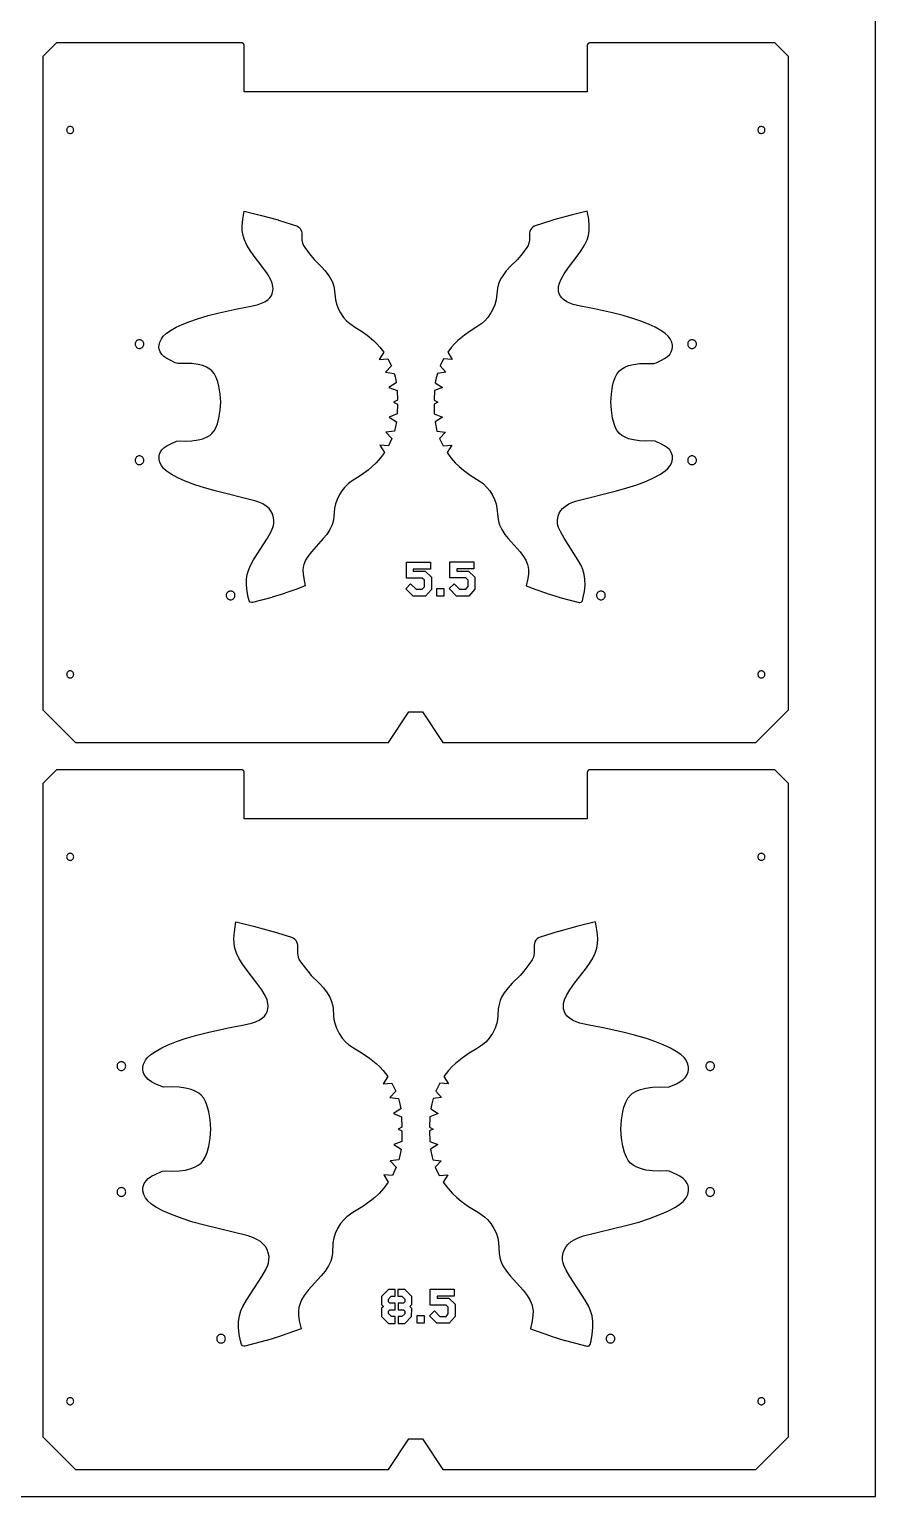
# Model space of a CAD drawing. Header units: millimetres. Extents: x 0 to 600, y 50 to 2725.
# Drawn here: x 289 to 600, y 50 to 589 of the extents above; entities that cross this region are included whole.
import ezdxf

# ---------------------------------------------------------------- set-up
doc = ezdxf.new("R2010")
doc.units = ezdxf.units.MM
doc.layers.add('0.0mm', color=7, linetype='Continuous')

msp = doc.modelspace()

# ---------------------------------------------------------------- linework, layer by layer
at = {"layer": '0.0mm'}
for points in [[(0, 50), (600, 50), (600, 900), (0, 900), (0, 50)], [(294, 341.81), (294, 339.03), (306, 327.03), (421, 327.03), (428.5, 338.28), (433.5, 338.28), (441, 327.03), (556, 327.03), (568, 339.03), (568, 465.08), (568, 579.05), (563, 584.05), (495, 584.05), (494.97, 584.05), (494.95, 584.05), (494.92, 584.05), (494.9, 584.05), (494.87, 584.05), (494.85, 584.04), (494.83, 584.04), (494.8, 584.03), (494.78, 584.03), (494.75, 584.02), (494.73, 584.02), (494.71, 584.01), (494.68, 584), (494.66, 583.99), (494.64, 583.99), (494.61, 583.98), (494.59, 583.97), (494.57, 583.96), (494.55, 583.95), (494.53, 583.94), (494.51, 583.92), (494.48, 583.91), (494.46, 583.9), (494.44, 583.89), (494.42, 583.87), (494.4, 583.86), (494.38, 583.84), (494.36, 583.83), (494.34, 583.81), (494.33, 583.79), (494.31, 583.78), (494.29, 583.76), (494.27, 583.74), (494.26, 583.72), (494.24, 583.71), (494.22, 583.69), (494.21, 583.67), (494.19, 583.65), (494.18, 583.63), (494.17, 583.61), (494.15, 583.59), (494.14, 583.57), (494.13, 583.55), (494.12, 583.52), (494.1, 583.5), (494.09, 583.48), (494.08, 583.46), (494.07, 583.44), (494.06, 583.41), (494.06, 583.39), (494.05, 583.37), (494.04, 583.34), (494.03, 583.32), (494.03, 583.3), (494.02, 583.27), (494.02, 583.25), (494.01, 583.23), (494.01, 583.2), (494.01, 583.18), (494, 583.15), (494, 583.13), (494, 583.1), (494, 583.08), (494, 583.05), (494, 566.05), (368, 566.05), (368, 583.05), (368, 583.08), (368, 583.1), (368, 583.13), (368, 583.15), (367.99, 583.18), (367.99, 583.2), (367.99, 583.23), (367.98, 583.25), (367.98, 583.27), (367.97, 583.3), (367.97, 583.32), (367.96, 583.34), (367.95, 583.37), (367.94, 583.39), (367.93, 583.41), (367.93, 583.44), (367.92, 583.46), (367.91, 583.48), (367.9, 583.5), (367.88, 583.53), (367.87, 583.55), (367.86, 583.57), (367.85, 583.59), (367.83, 583.61), (367.82, 583.63), (367.81, 583.65), (367.79, 583.67), (367.78, 583.69), (367.76, 583.71), (367.74, 583.73), (367.73, 583.74), (367.71, 583.76), (367.69, 583.78), (367.67, 583.8), (367.65, 583.81), (367.64, 583.83), (367.62, 583.84), (367.6, 583.86), (367.58, 583.87), (367.56, 583.89), (367.54, 583.9), (367.52, 583.91), (367.49, 583.92), (367.47, 583.94), (367.45, 583.95), (367.43, 583.96), (367.41, 583.97), (367.38, 583.98), (367.36, 583.99), (367.34, 584), (367.32, 584), (367.29, 584.01), (367.27, 584.02), (367.25, 584.02), (367.22, 584.03), (367.2, 584.03), (367.17, 584.04), (367.15, 584.04), (367.13, 584.05), (367.1, 584.05), (367.08, 584.05), (367.05, 584.05), (367.03, 584.05), (299, 584.05), (294, 579.05), (294, 355.39), (294, 346.68), (294, 341.81)], [(305.3, 552.08), (305.28, 552.31), (305.22, 552.53), (305.13, 552.73), (305, 552.92), (304.84, 553.08), (304.65, 553.21), (304.44, 553.3), (304.23, 553.36), (304, 553.38), (303.77, 553.36), (303.56, 553.3), (303.35, 553.21), (303.16, 553.08), (303, 552.92), (302.87, 552.73), (302.78, 552.53), (302.72, 552.31), (302.7, 552.08), (302.72, 551.86), (302.78, 551.64), (302.87, 551.43), (303, 551.25), (303.16, 551.09), (303.35, 550.96), (303.56, 550.86), (303.77, 550.8), (304, 550.78), (304.23, 550.8), (304.44, 550.86), (304.65, 550.96), (304.84, 551.09), (305, 551.25), (305.13, 551.43), (305.22, 551.64), (305.28, 551.86), (305.3, 552.08)], [(559.3, 552.08), (559.28, 552.31), (559.22, 552.53), (559.13, 552.73), (559, 552.92), (558.84, 553.08), (558.65, 553.21), (558.44, 553.3), (558.23, 553.36), (558, 553.38), (557.77, 553.36), (557.56, 553.3), (557.35, 553.21), (557.16, 553.08), (557, 552.92), (556.87, 552.73), (556.78, 552.53), (556.72, 552.31), (556.7, 552.08), (556.72, 551.86), (556.78, 551.64), (556.87, 551.43), (557, 551.25), (557.16, 551.09), (557.35, 550.96), (557.56, 550.86), (557.77, 550.8), (558, 550.78), (558.23, 550.8), (558.44, 550.86), (558.65, 550.96), (558.84, 551.09), (559, 551.25), (559.13, 551.43), (559.22, 551.64), (559.28, 551.86), (559.3, 552.08)], [(421.16, 457.5), (424.12, 456.38), (424.23, 452.77), (422.87, 452.08), (424.27, 451.39), (424.21, 447.78), (421.23, 446.61), (423.93, 444.91), (423.2, 441.43), (420.04, 441.01), (422.24, 438.71), (420.97, 436.02), (417.78, 436.25), (419.49, 433.55), (418.08, 431.65), (416.46, 429.83), (414.99, 428.42), (413.45, 427.12), (410.97, 425.33), (407.28, 422.95), (406.26, 422.17), (404.84, 420.8), (403.82, 419.51), (402.93, 418.12), (402.06, 416.34), (401.51, 414.79), (401.16, 413.2), (400.89, 409.93), (400.63, 408.29), (400.22, 407.01), (399.42, 405.31), (398.27, 403.53), (396.99, 401.96), (392.66, 397.14), (391.37, 395.43), (390.53, 393.99), (389.91, 392.4), (389.68, 391.46), (389.56, 390.51), (389.58, 388.91), (389.81, 387.31), (390.4, 384.67), (386.93, 383.31), (382.92, 381.89), (382.74, 381.83), (378.28, 380.43), (378.05, 380.37), (371.01, 378.52), (370.73, 378.49), (370.18, 378.65), (369.78, 379.07), (369.44, 380.41), (369.04, 382.51), (368.79, 384.91), (368.81, 387.01), (369.07, 388.83), (369.62, 390.66), (370.25, 392.11), (371.39, 394.22), (376.51, 402.13), (377.75, 404.3), (378.49, 406), (378.74, 406.83), (378.88, 407.67), (378.89, 408.86), (378.65, 410.2), (378.25, 411.26), (377.68, 412.24), (377.08, 412.97), (376.02, 413.93), (374.81, 414.69), (373.66, 415.23), (371.86, 415.85), (357.25, 419.48), (353.4, 420.56), (349.79, 421.73), (346.26, 423.08), (343.62, 424.26), (341.06, 425.65), (339.34, 426.83), (338.35, 427.72), (337.53, 428.76), (336.94, 429.94), (336.66, 431.16), (336.69, 432.34), (336.84, 432.99), (337.09, 433.62), (337.69, 434.52), (338.46, 435.29), (339.54, 436.06), (340.7, 436.7), (343.08, 437.75), (344.19, 437.89), (346.49, 437.82), (348.76, 437.9), (351.03, 438.2), (352.77, 438.66), (354.35, 439.32), (355.28, 439.87), (356.1, 440.55), (356.95, 441.58), (357.55, 442.64), (358.14, 444.17), (358.66, 446.25), (359.12, 449.18), (359.34, 452.08), (359.12, 454.98), (358.66, 457.91), (358.29, 459.5), (357.69, 461.21), (356.95, 462.58), (356.1, 463.61), (355.37, 464.22), (354.13, 464.96), (352.77, 465.5), (351.03, 465.96), (348.76, 466.26), (346.49, 466.34), (343.52, 466.31), (342.63, 466.59), (340.7, 467.46), (339.54, 468.1), (338.46, 468.88), (337.69, 469.64), (337.09, 470.55), (336.73, 471.59), (336.64, 472.29), (336.66, 473.01), (336.93, 474.18), (337.53, 475.4), (338.22, 476.3), (339.31, 477.31), (340.9, 478.41), (343, 479.61), (345.17, 480.64), (347.97, 481.78), (350.83, 482.76), (354.77, 483.91), (358.75, 484.91), (365.31, 486.35), (370.52, 487.38), (373.14, 488.01), (374.36, 488.44), (375.54, 488.99), (376.76, 489.81), (377.36, 490.37), (377.85, 491.01), (378.25, 491.83), (378.53, 493.01), (378.58, 493.79), (378.53, 494.57), (378.24, 495.81), (377.6, 497.32), (376.49, 499.22), (374.86, 501.53), (371.3, 506.16), (370.17, 507.78), (368.96, 509.76), (368.04, 511.72), (367.54, 513.31), (367.26, 515.12), (367.22, 516.78), (367.43, 519.28), (367.96, 522.3), (373.84, 520.84), (380.39, 519.05), (380.6, 518.99), (387.5, 516.77), (388.03, 516.41), (388.48, 515.95), (388.82, 515.43), (389.05, 514.84), (389.16, 514.25), (389.17, 511.58), (389.4, 510.48), (389.75, 509.66), (390.47, 508.49), (392.45, 505.92), (393.61, 504.55), (396.26, 501.92), (397.74, 500.31), (399.05, 498.56), (399.7, 497.47), (400.35, 496.13), (400.71, 495.13), (401, 493.95), (401.5, 489.68), (402, 487.8), (402.62, 486.3), (403.39, 484.86), (404.5, 483.24), (405.56, 482.02), (406.76, 480.94), (408.87, 479.47), (411.01, 478.14), (413.09, 476.69), (415.51, 474.71), (416.71, 473.56), (417.83, 472.34), (419.27, 470.47), (417.61, 467.74), (420.79, 468.02), (422.08, 465.38), (419.91, 463.05), (423.07, 462.68), (423.51, 460.97), (423.84, 459.23), (421.16, 457.5)], [(440.84, 457.5), (437.88, 456.38), (437.77, 452.77), (439.13, 452.08), (437.73, 451.39), (437.79, 447.78), (440.77, 446.61), (438.07, 444.91), (438.8, 441.43), (441.96, 441.01), (439.76, 438.71), (441.03, 436.02), (444.22, 436.25), (442.51, 433.55), (443.92, 431.65), (445.54, 429.83), (447.01, 428.42), (448.55, 427.12), (451.03, 425.33), (454.72, 422.95), (455.74, 422.17), (457.16, 420.8), (458.18, 419.51), (459.07, 418.12), (459.94, 416.34), (460.49, 414.79), (460.84, 413.2), (461.11, 409.93), (461.37, 408.29), (461.78, 407.01), (462.58, 405.31), (463.73, 403.53), (465.01, 401.96), (469.34, 397.14), (470.63, 395.43), (471.47, 393.99), (472.09, 392.4), (472.32, 391.46), (472.44, 390.51), (472.42, 388.91), (472.19, 387.31), (471.6, 384.67), (475.07, 383.31), (479.08, 381.89), (479.26, 381.83), (483.72, 380.43), (483.95, 380.37), (490.99, 378.52), (491.27, 378.49), (491.82, 378.65), (492.22, 379.07), (492.56, 380.41), (492.96, 382.51), (493.21, 384.91), (493.19, 387.01), (492.93, 388.83), (492.38, 390.66), (491.75, 392.11), (490.61, 394.22), (485.49, 402.13), (484.25, 404.3), (483.51, 406), (483.26, 406.83), (483.12, 407.67), (483.11, 408.86), (483.35, 410.2), (483.75, 411.26), (484.32, 412.24), (484.92, 412.97), (485.98, 413.93), (487.19, 414.69), (488.34, 415.23), (490.14, 415.85), (504.75, 419.48), (508.6, 420.56), (512.21, 421.73), (515.74, 423.08), (518.38, 424.26), (520.94, 425.65), (522.66, 426.83), (523.65, 427.72), (524.47, 428.76), (525.06, 429.94), (525.34, 431.16), (525.31, 432.34), (525.16, 432.99), (524.91, 433.62), (524.31, 434.52), (523.54, 435.29), (522.46, 436.06), (521.3, 436.7), (518.92, 437.75), (517.81, 437.89), (515.51, 437.82), (513.24, 437.9), (510.97, 438.2), (509.23, 438.66), (507.65, 439.32), (506.72, 439.87), (505.9, 440.55), (505.05, 441.58), (504.45, 442.64), (503.86, 444.17), (503.34, 446.25), (502.88, 449.18), (502.66, 452.08), (502.88, 454.98), (503.34, 457.91), (503.71, 459.5), (504.31, 461.21), (505.05, 462.58), (505.9, 463.61), (506.63, 464.22), (507.87, 464.96), (509.23, 465.5), (510.97, 465.96), (513.24, 466.26), (515.51, 466.34), (518.48, 466.31), (519.37, 466.59), (521.3, 467.46), (522.46, 468.1), (523.54, 468.88), (524.31, 469.64), (524.91, 470.55), (525.27, 471.59), (525.36, 472.29), (525.34, 473.01), (525.07, 474.18), (524.47, 475.4), (523.78, 476.3), (522.69, 477.31), (521.1, 478.41), (519, 479.61), (516.83, 480.64), (514.03, 481.78), (511.17, 482.76), (507.23, 483.91), (503.25, 484.91), (496.69, 486.35), (491.48, 487.38), (488.86, 488.01), (487.64, 488.44), (486.46, 488.99), (485.24, 489.81), (484.64, 490.37), (484.15, 491.01), (483.75, 491.83), (483.47, 493.01), (483.42, 493.79), (483.47, 494.57), (483.76, 495.81), (484.4, 497.32), (485.51, 499.22), (487.14, 501.53), (490.7, 506.16), (491.83, 507.78), (493.04, 509.76), (493.96, 511.72), (494.46, 513.31), (494.74, 515.12), (494.78, 516.78), (494.57, 519.28), (494.04, 522.3), (488.16, 520.84), (481.61, 519.05), (481.4, 518.99), (474.5, 516.77), (473.97, 516.41), (473.52, 515.95), (473.18, 515.43), (472.95, 514.84), (472.84, 514.25), (472.83, 511.58), (472.6, 510.48), (472.25, 509.66), (471.53, 508.49), (469.55, 505.92), (468.39, 504.55), (465.74, 501.92), (464.26, 500.31), (462.95, 498.56), (462.3, 497.47), (461.65, 496.13), (461.29, 495.13), (461, 493.95), (460.5, 489.68), (460, 487.8), (459.38, 486.3), (458.61, 484.86), (457.5, 483.24), (456.44, 482.02), (455.24, 480.94), (453.13, 479.47), (450.99, 478.14), (448.91, 476.69), (446.49, 474.71), (445.29, 473.56), (444.17, 472.34), (442.73, 470.47), (444.39, 467.74), (441.21, 468.02), (439.92, 465.38), (442.09, 463.05), (438.93, 462.68), (438.49, 460.97), (438.16, 459.23), (440.84, 457.5)], [(331.07, 473.42), (331.04, 473.7), (330.97, 473.97), (330.85, 474.22), (330.69, 474.45), (330.5, 474.65), (330.27, 474.81), (330.01, 474.92), (329.74, 475), (329.47, 475.02), (329.19, 475), (328.92, 474.92), (328.67, 474.81), (328.44, 474.65), (328.24, 474.45), (328.08, 474.22), (327.96, 473.97), (327.89, 473.7), (327.87, 473.42), (327.89, 473.14), (327.96, 472.87), (328.08, 472.62), (328.24, 472.39), (328.44, 472.19), (328.67, 472.03), (328.92, 471.92), (329.19, 471.84), (329.47, 471.82), (329.74, 471.84), (330.01, 471.92), (330.27, 472.03), (330.5, 472.19), (330.69, 472.39), (330.85, 472.62), (330.97, 472.87), (331.04, 473.14), (331.07, 473.42)], [(534.13, 473.42), (534.11, 473.7), (534.04, 473.97), (533.92, 474.22), (533.76, 474.45), (533.56, 474.65), (533.33, 474.81), (533.08, 474.92), (532.81, 475), (532.53, 475.02), (532.26, 475), (531.99, 474.92), (531.73, 474.81), (531.5, 474.65), (531.31, 474.45), (531.15, 474.22), (531.03, 473.97), (530.96, 473.7), (530.93, 473.42), (530.96, 473.14), (531.03, 472.87), (531.15, 472.62), (531.31, 472.39), (531.5, 472.19), (531.73, 472.03), (531.99, 471.92), (532.26, 471.84), (532.53, 471.82), (532.81, 471.84), (533.08, 471.92), (533.33, 472.03), (533.56, 472.19), (533.76, 472.39), (533.92, 472.62), (534.04, 472.87), (534.11, 473.14), (534.13, 473.42)], [(331.07, 430.74), (331.04, 431.02), (330.97, 431.29), (330.85, 431.54), (330.69, 431.77), (330.5, 431.97), (330.27, 432.13), (330.01, 432.25), (329.74, 432.32), (329.47, 432.34), (329.19, 432.32), (328.92, 432.25), (328.67, 432.13), (328.44, 431.97), (328.24, 431.77), (328.08, 431.54), (327.96, 431.29), (327.89, 431.02), (327.87, 430.74), (327.89, 430.46), (327.96, 430.19), (328.08, 429.94), (328.24, 429.71), (328.44, 429.52), (328.67, 429.36), (328.92, 429.24), (329.19, 429.17), (329.47, 429.14), (329.74, 429.17), (330.01, 429.24), (330.27, 429.36), (330.5, 429.52), (330.69, 429.71), (330.85, 429.94), (330.97, 430.19), (331.04, 430.46), (331.07, 430.74)], [(534.13, 430.74), (534.11, 431.02), (534.04, 431.29), (533.92, 431.54), (533.76, 431.77), (533.56, 431.97), (533.33, 432.13), (533.08, 432.25), (532.81, 432.32), (532.53, 432.34), (532.26, 432.32), (531.99, 432.25), (531.73, 432.13), (531.5, 431.97), (531.31, 431.77), (531.15, 431.54), (531.03, 431.29), (530.96, 431.02), (530.93, 430.74), (530.96, 430.46), (531.03, 430.19), (531.15, 429.94), (531.31, 429.71), (531.5, 429.52), (531.73, 429.36), (531.99, 429.24), (532.26, 429.17), (532.53, 429.14), (532.81, 429.17), (533.08, 429.24), (533.33, 429.36), (533.56, 429.52), (533.76, 429.71), (533.92, 429.94), (534.04, 430.19), (534.11, 430.46), (534.13, 430.74)], [(427.33, 383.53), (429.12, 385.31), (431.1, 383.33), (433.41, 383.33), (434.23, 384.26), (434.23, 386.69), (433.4, 387.46), (427.57, 387.46), (427.57, 393.31), (436.39, 393.31), (436.39, 390.79), (430.1, 390.79), (430.1, 389.98), (434.4, 389.98), (436.75, 387.78), (436.75, 383.31), (434.56, 380.81), (430.05, 380.81), (427.33, 383.53)], [(443.3, 383.58), (445.09, 385.37), (447.07, 383.38), (449.38, 383.38), (450.2, 384.32), (450.2, 386.74), (449.38, 387.52), (443.54, 387.52), (443.54, 393.37), (452.36, 393.37), (452.36, 390.84), (446.07, 390.84), (446.07, 390.04), (450.38, 390.04), (452.72, 387.83), (452.72, 383.37), (450.53, 380.86), (446.03, 380.86), (443.3, 383.58)], [(441.31, 383.66), (441.31, 380.86), (438.75, 380.86), (438.75, 383.66), (441.31, 383.66)], [(364.56, 381.09), (364.53, 381.37), (364.46, 381.64), (364.34, 381.89), (364.18, 382.12), (363.99, 382.32), (363.76, 382.48), (363.5, 382.59), (363.24, 382.67), (362.96, 382.69), (362.68, 382.67), (362.41, 382.59), (362.16, 382.48), (361.93, 382.32), (361.73, 382.12), (361.57, 381.89), (361.45, 381.64), (361.38, 381.37), (361.36, 381.09), (361.38, 380.81), (361.45, 380.54), (361.57, 380.29), (361.73, 380.06), (361.93, 379.87), (362.16, 379.71), (362.41, 379.59), (362.68, 379.52), (362.96, 379.49), (363.24, 379.52), (363.5, 379.59), (363.76, 379.71), (363.99, 379.87), (364.18, 380.06), (364.34, 380.29), (364.46, 380.54), (364.53, 380.81), (364.56, 381.09)], [(500.64, 381.09), (500.62, 381.37), (500.55, 381.64), (500.43, 381.89), (500.27, 382.12), (500.07, 382.32), (499.84, 382.48), (499.59, 382.59), (499.32, 382.67), (499.04, 382.69), (498.76, 382.67), (498.5, 382.59), (498.24, 382.48), (498.01, 382.32), (497.82, 382.12), (497.66, 381.89), (497.54, 381.64), (497.47, 381.37), (497.44, 381.09), (497.47, 380.81), (497.54, 380.54), (497.66, 380.29), (497.82, 380.06), (498.01, 379.87), (498.24, 379.71), (498.5, 379.59), (498.76, 379.52), (499.04, 379.49), (499.32, 379.52), (499.59, 379.59), (499.84, 379.71), (500.07, 379.87), (500.27, 380.06), (500.43, 380.29), (500.55, 380.54), (500.62, 380.81), (500.64, 381.09)], [(305.3, 352.08), (305.28, 352.31), (305.22, 352.53), (305.13, 352.73), (305, 352.92), (304.84, 353.08), (304.65, 353.21), (304.44, 353.3), (304.23, 353.36), (304, 353.38), (303.77, 353.36), (303.56, 353.3), (303.35, 353.21), (303.16, 353.08), (303, 352.92), (302.87, 352.73), (302.78, 352.53), (302.72, 352.31), (302.7, 352.08), (302.72, 351.86), (302.78, 351.64), (302.87, 351.43), (303, 351.25), (303.16, 351.09), (303.35, 350.96), (303.56, 350.86), (303.77, 350.8), (304, 350.78), (304.23, 350.8), (304.44, 350.86), (304.65, 350.96), (304.84, 351.09), (305, 351.25), (305.13, 351.43), (305.22, 351.64), (305.28, 351.86), (305.3, 352.08)], [(559.3, 352.08), (559.28, 352.31), (559.22, 352.53), (559.13, 352.73), (559, 352.92), (558.84, 353.08), (558.65, 353.21), (558.44, 353.3), (558.23, 353.36), (558, 353.38), (557.77, 353.36), (557.56, 353.3), (557.35, 353.21), (557.16, 353.08), (557, 352.92), (556.87, 352.73), (556.78, 352.53), (556.72, 352.31), (556.7, 352.08), (556.72, 351.86), (556.78, 351.64), (556.87, 351.43), (557, 351.25), (557.16, 351.09), (557.35, 350.96), (557.56, 350.86), (557.77, 350.8), (558, 350.78), (558.23, 350.8), (558.44, 350.86), (558.65, 350.96), (558.84, 351.09), (559, 351.25), (559.13, 351.43), (559.22, 351.64), (559.28, 351.86), (559.3, 352.08)], [(294, 74.78), (294, 72), (306, 60), (421, 60), (428.5, 71.26), (433.5, 71.26), (441, 60), (556, 60), (568, 72), (568, 198.06), (568, 312.03), (563, 317.03), (495, 317.03), (494.97, 317.03), (494.95, 317.03), (494.92, 317.02), (494.9, 317.02), (494.87, 317.02), (494.85, 317.02), (494.83, 317.01), (494.8, 317.01), (494.78, 317), (494.75, 317), (494.73, 316.99), (494.71, 316.98), (494.68, 316.98), (494.66, 316.97), (494.64, 316.96), (494.61, 316.95), (494.59, 316.94), (494.57, 316.93), (494.55, 316.92), (494.53, 316.91), (494.51, 316.9), (494.48, 316.88), (494.46, 316.87), (494.44, 316.86), (494.42, 316.84), (494.4, 316.83), (494.38, 316.82), (494.36, 316.8), (494.34, 316.78), (494.33, 316.77), (494.31, 316.75), (494.29, 316.73), (494.27, 316.72), (494.26, 316.7), (494.24, 316.68), (494.22, 316.66), (494.21, 316.64), (494.19, 316.62), (494.18, 316.6), (494.17, 316.58), (494.15, 316.56), (494.14, 316.54), (494.13, 316.52), (494.12, 316.5), (494.1, 316.48), (494.09, 316.45), (494.08, 316.43), (494.07, 316.41), (494.06, 316.39), (494.06, 316.36), (494.05, 316.34), (494.04, 316.32), (494.03, 316.29), (494.03, 316.27), (494.02, 316.25), (494.02, 316.22), (494.01, 316.2), (494.01, 316.17), (494.01, 316.15), (494, 316.13), (494, 316.1), (494, 316.08), (494, 316.05), (494, 316.03), (494, 299.03), (368, 299.03), (368, 316.03), (368, 316.05), (368, 316.08), (368, 316.1), (368, 316.13), (367.99, 316.15), (367.99, 316.17), (367.99, 316.2), (367.98, 316.22), (367.98, 316.25), (367.97, 316.27), (367.97, 316.29), (367.96, 316.32), (367.95, 316.34), (367.94, 316.36), (367.93, 316.39), (367.93, 316.41), (367.92, 316.43), (367.91, 316.45), (367.9, 316.48), (367.88, 316.5), (367.87, 316.52), (367.86, 316.54), (367.85, 316.56), (367.83, 316.58), (367.82, 316.6), (367.81, 316.62), (367.79, 316.64), (367.78, 316.66), (367.76, 316.68), (367.74, 316.7), (367.73, 316.72), (367.71, 316.73), (367.69, 316.75), (367.67, 316.77), (367.65, 316.79), (367.64, 316.8), (367.62, 316.82), (367.6, 316.83), (367.58, 316.85), (367.56, 316.86), (367.54, 316.87), (367.52, 316.89), (367.49, 316.9), (367.47, 316.91), (367.45, 316.92), (367.43, 316.93), (367.41, 316.94), (367.38, 316.95), (367.36, 316.96), (367.34, 316.97), (367.32, 316.98), (367.29, 316.98), (367.27, 316.99), (367.25, 317), (367.22, 317), (367.2, 317.01), (367.17, 317.01), (367.15, 317.02), (367.13, 317.02), (367.1, 317.02), (367.08, 317.02), (367.05, 317.03), (367.03, 317.03), (299, 317.03), (294, 312.03), (294, 88.36), (294, 79.65), (294, 74.78)], [(305.3, 285.05), (305.28, 285.28), (305.22, 285.5), (305.13, 285.7), (305, 285.89), (304.84, 286.05), (304.65, 286.18), (304.44, 286.28), (304.23, 286.33), (304, 286.35), (303.77, 286.33), (303.56, 286.28), (303.35, 286.18), (303.16, 286.05), (303, 285.89), (302.87, 285.7), (302.78, 285.5), (302.72, 285.28), (302.7, 285.05), (302.72, 284.83), (302.78, 284.61), (302.87, 284.4), (303, 284.22), (303.16, 284.06), (303.35, 283.93), (303.56, 283.83), (303.77, 283.77), (304, 283.75), (304.23, 283.77), (304.44, 283.83), (304.65, 283.93), (304.84, 284.06), (305, 284.22), (305.13, 284.4), (305.22, 284.61), (305.28, 284.83), (305.3, 285.05)], [(559.3, 285.05), (559.28, 285.28), (559.22, 285.5), (559.13, 285.7), (559, 285.89), (558.84, 286.05), (558.65, 286.18), (558.44, 286.28), (558.23, 286.33), (558, 286.35), (557.77, 286.33), (557.56, 286.28), (557.35, 286.18), (557.16, 286.05), (557, 285.89), (556.87, 285.7), (556.78, 285.5), (556.72, 285.28), (556.7, 285.05), (556.72, 284.83), (556.78, 284.61), (556.87, 284.4), (557, 284.22), (557.16, 284.06), (557.35, 283.93), (557.56, 283.83), (557.77, 283.77), (558, 283.75), (558.23, 283.77), (558.44, 283.83), (558.65, 283.93), (558.84, 284.06), (559, 284.22), (559.13, 284.4), (559.22, 284.61), (559.28, 284.83), (559.3, 285.05)], [(399.45, 233.44), (399.94, 232.29), (400.51, 230.31), (400.67, 229.18), (400.79, 226.68), (400.94, 225.33), (401.22, 223.99), (401.87, 222.09), (402.83, 220.17), (404, 218.44), (405.14, 217.14), (406.42, 216), (408.68, 214.48), (411.36, 212.89), (413.94, 211.13), (416.44, 209.12), (417.76, 207.88), (419, 206.55), (420.68, 204.39), (419.02, 201.66), (422.2, 201.94), (423.66, 198.99), (421.49, 196.66), (424.65, 196.28), (425.14, 194.37), (425.51, 192.43), (422.82, 190.71), (425.8, 189.57), (425.91, 185.74), (424.55, 185.06), (425.94, 184.37), (425.87, 180.52), (422.9, 179.35), (425.6, 177.65), (425.03, 174.66), (424.78, 173.76), (421.62, 173.35), (423.83, 171.04), (422.4, 168.03), (419.21, 168.26), (420.91, 165.56), (419.27, 163.35), (417.53, 161.43), (415.96, 159.94), (414.3, 158.58), (411.6, 156.65), (407.91, 154.42), (405.7, 152.82), (404.69, 151.88), (403.4, 150.34), (402.25, 148.52), (401.37, 146.62), (400.85, 144.98), (400.54, 143.29), (400.39, 139.45), (400.14, 137.86), (399.73, 136.5), (398.95, 134.81), (397.66, 132.81), (396.28, 131.11), (391.49, 125.84), (390.02, 123.91), (389.07, 122.29), (388.37, 120.58), (388.07, 119.43), (387.91, 118.26), (387.92, 116.68), (388.19, 114.65), (388.84, 111.71), (381.53, 109.04), (381.3, 108.96), (376.25, 107.4), (376.03, 107.34), (368.16, 105.29), (367.88, 105.26), (367.33, 105.43), (366.94, 105.85), (366.57, 107.29), (366.15, 109.58), (365.88, 112.18), (365.9, 114.39), (366.2, 116.43), (366.76, 118.29), (367.46, 119.9), (368.74, 122.24), (374.43, 130.87), (375.79, 133.22), (376.61, 135.03), (376.89, 135.94), (377.06, 136.88), (377.07, 138.18), (376.8, 139.63), (376.37, 140.79), (375.75, 141.85), (375.09, 142.65), (373.92, 143.68), (372.6, 144.52), (371.34, 145.1), (369.36, 145.78), (353.31, 149.72), (349.08, 150.89), (345.13, 152.16), (341.25, 153.62), (338.36, 154.9), (335.54, 156.41), (333.92, 157.49), (332.62, 158.61), (331.68, 159.78), (331.06, 161), (330.73, 162.38), (330.76, 163.58), (330.93, 164.33), (331.21, 165.05), (331.88, 166.03), (332.72, 166.86), (333.91, 167.7), (335.19, 168.39), (337.86, 169.55), (338.96, 169.68), (341.52, 169.6), (344.05, 169.69), (346.41, 170), (348.46, 170.52), (349.95, 171.11), (351.1, 171.76), (352.11, 172.57), (352.92, 173.51), (353.62, 174.68), (354.32, 176.42), (354.92, 178.75), (355.4, 181.72), (355.65, 185.06), (355.4, 188.39), (354.92, 191.36), (354.51, 193.08), (353.85, 194.94), (353.09, 196.36), (352.11, 197.54), (351.32, 198.2), (349.95, 199), (348.46, 199.59), (346.41, 200.11), (344.05, 200.41), (341.51, 200.51), (338.29, 200.46), (337.31, 200.77), (335.19, 201.72), (333.91, 202.41), (332.72, 203.25), (331.88, 204.08), (331.21, 205.06), (330.86, 206.02), (330.72, 206.87), (330.73, 207.73), (330.99, 208.92), (331.67, 210.33), (332.43, 211.3), (333.63, 212.4), (335.37, 213.59), (337.68, 214.89), (340.05, 216.01), (343.12, 217.24), (346.27, 218.31), (350.59, 219.56), (354.96, 220.64), (362.16, 222.2), (367.89, 223.32), (370.68, 223.98), (372.07, 224.45), (373.41, 225.07), (374.66, 225.89), (375.36, 226.53), (375.94, 227.27), (376.37, 228.16), (376.66, 229.25), (376.73, 230.2), (376.67, 231.14), (376.35, 232.49), (375.64, 234.13), (374.42, 236.19), (372.61, 238.7), (368.68, 243.73), (367.43, 245.48), (366.1, 247.63), (365.13, 249.63), (364.52, 251.48), (364.24, 253.16), (364.15, 255.03), (364.33, 257.5), (364.94, 261.17), (371.43, 259.56), (378.48, 257.66), (378.64, 257.61), (385.3, 255.56), (385.89, 255.31), (386.43, 254.93), (386.88, 254.44), (387.21, 253.88), (387.42, 253.26), (387.49, 252.63), (387.49, 249.68), (387.79, 248.22), (388.19, 247.27), (389.03, 245.94), (391.29, 243.06), (392.62, 241.52), (395.53, 238.63), (397.1, 236.94), (398.49, 235.09), (399.45, 233.44)], [(462.55, 233.44), (462.06, 232.29), (461.49, 230.31), (461.33, 229.18), (461.21, 226.68), (461.06, 225.33), (460.78, 223.99), (460.13, 222.09), (459.17, 220.17), (458, 218.44), (456.86, 217.14), (455.58, 216), (453.32, 214.48), (450.64, 212.89), (448.06, 211.13), (445.56, 209.12), (444.24, 207.88), (443, 206.55), (441.32, 204.39), (442.98, 201.66), (439.8, 201.94), (438.34, 198.99), (440.51, 196.66), (437.35, 196.28), (436.86, 194.37), (436.49, 192.43), (439.18, 190.71), (436.2, 189.57), (436.09, 185.74), (437.45, 185.06), (436.06, 184.37), (436.13, 180.52), (439.1, 179.35), (436.4, 177.65), (436.97, 174.66), (437.22, 173.76), (440.38, 173.35), (438.17, 171.04), (439.6, 168.03), (442.79, 168.26), (441.09, 165.56), (442.73, 163.35), (444.47, 161.43), (446.04, 159.94), (447.7, 158.58), (450.4, 156.65), (454.09, 154.42), (456.3, 152.82), (457.31, 151.88), (458.6, 150.34), (459.75, 148.52), (460.63, 146.62), (461.15, 144.98), (461.46, 143.29), (461.61, 139.45), (461.86, 137.86), (462.27, 136.5), (463.05, 134.81), (464.34, 132.81), (465.72, 131.11), (470.51, 125.84), (471.98, 123.91), (472.93, 122.29), (473.63, 120.58), (473.93, 119.43), (474.09, 118.26), (474.08, 116.68), (473.81, 114.65), (473.16, 111.71), (480.47, 109.04), (480.7, 108.96), (485.75, 107.4), (485.97, 107.34), (493.84, 105.29), (494.12, 105.26), (494.67, 105.43), (495.06, 105.85), (495.43, 107.29), (495.85, 109.58), (496.12, 112.18), (496.1, 114.39), (495.8, 116.43), (495.24, 118.29), (494.54, 119.9), (493.26, 122.24), (487.57, 130.87), (486.21, 133.22), (485.39, 135.03), (485.11, 135.94), (484.94, 136.88), (484.93, 138.18), (485.2, 139.63), (485.63, 140.79), (486.25, 141.85), (486.91, 142.65), (488.08, 143.68), (489.4, 144.52), (490.66, 145.1), (492.64, 145.78), (508.69, 149.72), (512.92, 150.89), (516.87, 152.16), (520.75, 153.62), (523.64, 154.9), (526.46, 156.41), (528.08, 157.49), (529.38, 158.61), (530.32, 159.78), (530.94, 161), (531.27, 162.38), (531.24, 163.58), (531.07, 164.33), (530.79, 165.05), (530.12, 166.03), (529.28, 166.86), (528.09, 167.7), (526.81, 168.39), (524.14, 169.55), (523.04, 169.68), (520.48, 169.6), (517.95, 169.69), (515.59, 170), (513.54, 170.52), (512.05, 171.11), (510.9, 171.76), (509.89, 172.57), (509.08, 173.51), (508.38, 174.68), (507.68, 176.42), (507.08, 178.75), (506.6, 181.72), (506.35, 185.06), (506.6, 188.39), (507.08, 191.36), (507.49, 193.08), (508.15, 194.94), (508.91, 196.36), (509.89, 197.54), (510.68, 198.2), (512.05, 199), (513.54, 199.59), (515.59, 200.11), (517.95, 200.41), (520.49, 200.51), (523.71, 200.46), (524.69, 200.77), (526.81, 201.72), (528.09, 202.41), (529.28, 203.25), (530.12, 204.08), (530.79, 205.06), (531.14, 206.02), (531.28, 206.87), (531.27, 207.73), (531.01, 208.92), (530.33, 210.33), (529.57, 211.3), (528.37, 212.4), (526.63, 213.59), (524.32, 214.89), (521.95, 216.01), (518.88, 217.24), (515.73, 218.31), (511.41, 219.56), (507.04, 220.64), (499.84, 222.2), (494.11, 223.32), (491.32, 223.98), (489.93, 224.45), (488.59, 225.07), (487.34, 225.89), (486.64, 226.53), (486.06, 227.27), (485.63, 228.16), (485.34, 229.25), (485.27, 230.2), (485.33, 231.14), (485.65, 232.49), (486.36, 234.13), (487.58, 236.19), (489.39, 238.7), (493.32, 243.73), (494.57, 245.48), (495.9, 247.63), (496.87, 249.63), (497.48, 251.48), (497.76, 253.16), (497.85, 255.03), (497.67, 257.5), (497.06, 261.17), (490.57, 259.56), (483.52, 257.66), (483.36, 257.61), (476.7, 255.56), (476.11, 255.31), (475.57, 254.93), (475.12, 254.44), (474.79, 253.88), (474.58, 253.26), (474.51, 252.63), (474.51, 249.68), (474.21, 248.22), (473.81, 247.27), (472.97, 245.94), (470.71, 243.06), (469.38, 241.52), (466.47, 238.63), (464.9, 236.94), (463.51, 235.09), (462.55, 233.44)], [(324.42, 208.18), (324.39, 208.46), (324.32, 208.73), (324.2, 208.98), (324.04, 209.21), (323.84, 209.41), (323.62, 209.57), (323.36, 209.68), (323.09, 209.76), (322.82, 209.78), (322.54, 209.76), (322.27, 209.68), (322.02, 209.57), (321.79, 209.41), (321.59, 209.21), (321.43, 208.98), (321.31, 208.73), (321.24, 208.46), (321.22, 208.18), (321.24, 207.9), (321.31, 207.63), (321.43, 207.38), (321.59, 207.15), (321.79, 206.95), (322.02, 206.79), (322.27, 206.68), (322.54, 206.6), (322.82, 206.58), (323.09, 206.6), (323.36, 206.68), (323.62, 206.79), (323.84, 206.95), (324.04, 207.15), (324.2, 207.38), (324.32, 207.63), (324.39, 207.9), (324.42, 208.18)], [(540.78, 208.18), (540.76, 208.46), (540.69, 208.73), (540.57, 208.98), (540.41, 209.21), (540.21, 209.41), (539.98, 209.57), (539.73, 209.68), (539.46, 209.76), (539.18, 209.78), (538.91, 209.76), (538.64, 209.68), (538.38, 209.57), (538.16, 209.41), (537.96, 209.21), (537.8, 208.98), (537.68, 208.73), (537.61, 208.46), (537.58, 208.18), (537.61, 207.9), (537.68, 207.63), (537.8, 207.38), (537.96, 207.15), (538.16, 206.95), (538.38, 206.79), (538.64, 206.68), (538.91, 206.6), (539.18, 206.58), (539.46, 206.6), (539.73, 206.68), (539.98, 206.79), (540.21, 206.95), (540.41, 207.15), (540.57, 207.38), (540.69, 207.63), (540.76, 207.9), (540.78, 208.18)], [(324.42, 161.93), (324.39, 162.21), (324.32, 162.48), (324.2, 162.73), (324.04, 162.96), (323.84, 163.15), (323.62, 163.31), (323.36, 163.43), (323.09, 163.5), (322.82, 163.53), (322.54, 163.5), (322.27, 163.43), (322.02, 163.31), (321.79, 163.15), (321.59, 162.96), (321.43, 162.73), (321.31, 162.48), (321.24, 162.21), (321.22, 161.93), (321.24, 161.65), (321.31, 161.38), (321.43, 161.13), (321.59, 160.9), (321.79, 160.7), (322.02, 160.54), (322.27, 160.43), (322.54, 160.35), (322.82, 160.33), (323.09, 160.35), (323.36, 160.43), (323.62, 160.54), (323.84, 160.7), (324.04, 160.9), (324.2, 161.13), (324.32, 161.38), (324.39, 161.65), (324.42, 161.93)], [(540.78, 161.93), (540.76, 162.21), (540.69, 162.48), (540.57, 162.73), (540.41, 162.96), (540.21, 163.15), (539.98, 163.31), (539.73, 163.43), (539.46, 163.5), (539.18, 163.53), (538.91, 163.5), (538.64, 163.43), (538.38, 163.31), (538.16, 163.15), (537.96, 162.96), (537.8, 162.73), (537.68, 162.48), (537.61, 162.21), (537.58, 161.93), (537.61, 161.65), (537.68, 161.38), (537.8, 161.13), (537.96, 160.9), (538.16, 160.7), (538.38, 160.54), (538.64, 160.43), (538.91, 160.35), (539.18, 160.33), (539.46, 160.35), (539.73, 160.43), (539.98, 160.54), (540.21, 160.7), (540.41, 160.9), (540.57, 161.13), (540.69, 161.38), (540.76, 161.65), (540.78, 161.93)], [(423.47, 113.63), (423.46, 116.13), (422.03, 116.13), (420.94, 117.23), (420.94, 118.15), (421.42, 118.63), (423.46, 118.63), (423.46, 121.14), (421.42, 121.14), (420.94, 121.62), (420.94, 122.55), (422.02, 123.63), (423.46, 123.63), (423.46, 126.13), (420.98, 126.13), (418.43, 123.58), (418.43, 120.58), (419.13, 119.88), (418.44, 119.19), (418.43, 116.2), (420.99, 113.63), (423.47, 113.63)], [(424.47, 126.13), (424.47, 123.63), (425.91, 123.63), (427, 122.54), (426.99, 121.62), (426.5, 121.14), (424.48, 121.14), (424.48, 118.63), (426.5, 118.63), (426.99, 118.14), (426.99, 117.22), (425.92, 116.13), (424.48, 116.13), (424.48, 113.63), (426.96, 113.63), (429.49, 116.19), (429.5, 119.18), (428.79, 119.88), (429.5, 120.59), (429.5, 123.58), (426.94, 126.14), (424.47, 126.13)], [(436.05, 116.44), (437.83, 118.22), (439.82, 116.24), (442.13, 116.24), (442.94, 117.17), (442.94, 119.6), (442.12, 120.37), (436.29, 120.37), (436.29, 126.22), (445.1, 126.22), (445.1, 123.7), (438.81, 123.7), (438.81, 122.89), (443.12, 122.89), (445.47, 120.69), (445.47, 116.22), (443.27, 113.71), (438.77, 113.71), (436.05, 116.44)], [(434.06, 116.51), (434.06, 113.71), (431.5, 113.71), (431.5, 116.51), (434.06, 116.51)], [(361.04, 108.03), (361.01, 108.31), (360.94, 108.58), (360.82, 108.83), (360.66, 109.06), (360.46, 109.25), (360.24, 109.41), (359.98, 109.53), (359.71, 109.6), (359.44, 109.63), (359.16, 109.6), (358.89, 109.53), (358.64, 109.41), (358.41, 109.25), (358.21, 109.06), (358.05, 108.83), (357.93, 108.58), (357.86, 108.31), (357.84, 108.03), (357.86, 107.75), (357.93, 107.48), (358.05, 107.23), (358.21, 107), (358.41, 106.8), (358.64, 106.64), (358.89, 106.52), (359.16, 106.45), (359.44, 106.43), (359.71, 106.45), (359.98, 106.52), (360.24, 106.64), (360.46, 106.8), (360.66, 107), (360.82, 107.23), (360.94, 107.48), (361.01, 107.75), (361.04, 108.03)], [(504.16, 108.03), (504.14, 108.31), (504.07, 108.58), (503.95, 108.83), (503.79, 109.06), (503.59, 109.25), (503.36, 109.41), (503.11, 109.53), (502.84, 109.6), (502.56, 109.63), (502.29, 109.6), (502.02, 109.53), (501.76, 109.41), (501.54, 109.25), (501.34, 109.06), (501.18, 108.83), (501.06, 108.58), (500.99, 108.31), (500.96, 108.03), (500.99, 107.75), (501.06, 107.48), (501.18, 107.23), (501.34, 107), (501.54, 106.8), (501.76, 106.64), (502.02, 106.52), (502.29, 106.45), (502.56, 106.43), (502.84, 106.45), (503.11, 106.52), (503.36, 106.64), (503.59, 106.8), (503.79, 107), (503.95, 107.23), (504.07, 107.48), (504.14, 107.75), (504.16, 108.03)], [(305.3, 85.05), (305.28, 85.28), (305.22, 85.5), (305.13, 85.7), (305, 85.89), (304.84, 86.05), (304.65, 86.18), (304.44, 86.28), (304.23, 86.33), (304, 86.35), (303.77, 86.33), (303.56, 86.28), (303.35, 86.18), (303.16, 86.05), (303, 85.89), (302.87, 85.7), (302.78, 85.5), (302.72, 85.28), (302.7, 85.05), (302.72, 84.83), (302.78, 84.61), (302.87, 84.4), (303, 84.22), (303.16, 84.06), (303.35, 83.93), (303.56, 83.83), (303.77, 83.77), (304, 83.75), (304.23, 83.77), (304.44, 83.83), (304.65, 83.93), (304.84, 84.06), (305, 84.22), (305.13, 84.4), (305.22, 84.61), (305.28, 84.83), (305.3, 85.05)], [(559.3, 85.05), (559.28, 85.28), (559.22, 85.5), (559.13, 85.7), (559, 85.89), (558.84, 86.05), (558.65, 86.18), (558.44, 86.28), (558.23, 86.33), (558, 86.35), (557.77, 86.33), (557.56, 86.28), (557.35, 86.18), (557.16, 86.05), (557, 85.89), (556.87, 85.7), (556.78, 85.5), (556.72, 85.28), (556.7, 85.05), (556.72, 84.83), (556.78, 84.61), (556.87, 84.4), (557, 84.22), (557.16, 84.06), (557.35, 83.93), (557.56, 83.83), (557.77, 83.77), (558, 83.75), (558.23, 83.77), (558.44, 83.83), (558.65, 83.93), (558.84, 84.06), (559, 84.22), (559.13, 84.4), (559.22, 84.61), (559.28, 84.83), (559.3, 85.05)]]:
    msp.add_lwpolyline(points, dxfattribs=at)

doc.saveas('drawing.dxf')
